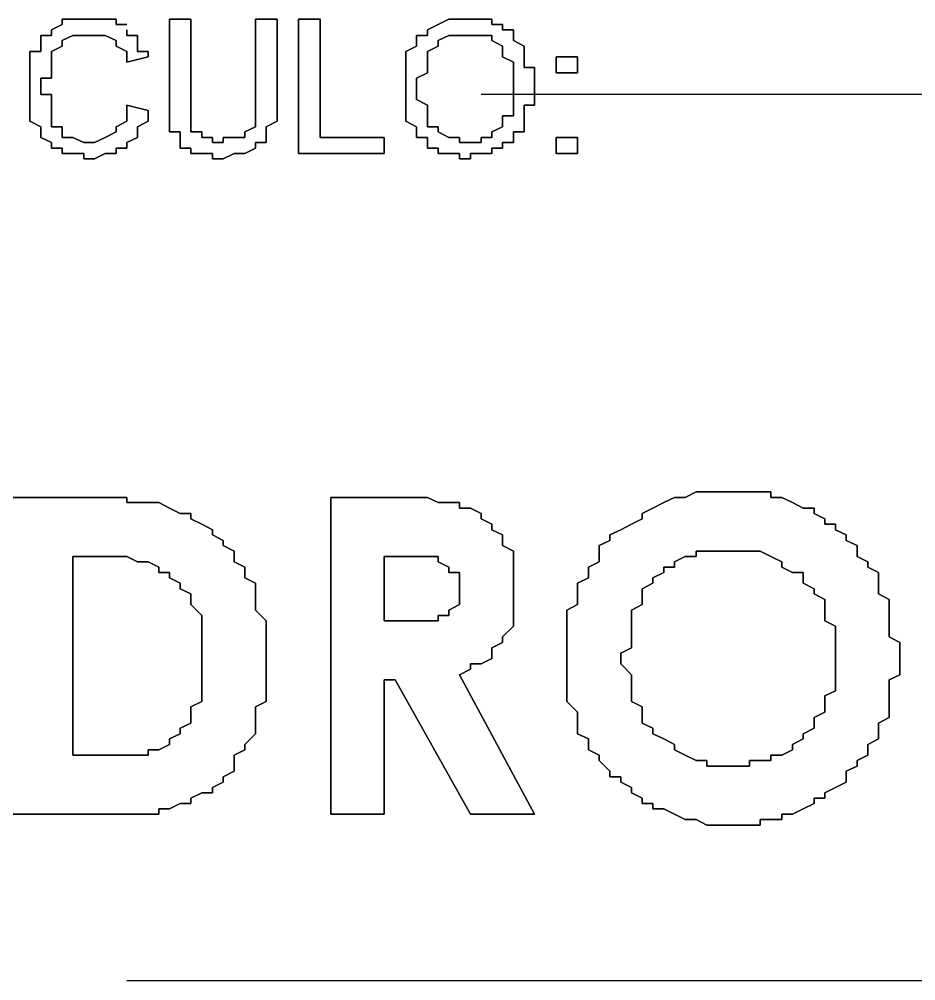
# Model space of a CAD drawing. Header units: metres. Extents: x 2.9 to 42.8, y 1.7 to 28.7.
# Drawn here: x 38.1 to 38.3945, y 4.5826 to 4.8983 of the extents above; entities that cross this region are included whole.
import ezdxf

# ---------------------------------------------------------------- set-up
doc = ezdxf.new("R2010")
doc.units = ezdxf.units.M
doc.layers.add('AMARILLO', color=2, linetype='Continuous')
doc.layers.add('NEGRO', color=7, linetype='Continuous')

msp = doc.modelspace()

# ---------------------------------------------------------------- linework, layer by layer
at = {"layer": 'AMARILLO', "lineweight": -3}
for points in [[(39.557, 4.8736), (38.2517, 4.8736)], [(39.2853, 4.5826), (38.1353, 4.5826)]]:
    msp.add_lwpolyline(points, dxfattribs=at)
at = {"layer": 'NEGRO', "lineweight": -3}
for points in [[(38.1141, 4.8966), (38.1106, 4.8948), (38.1141, 4.8966)], [(38.1176, 4.8983), (38.1141, 4.8983), (38.1176, 4.8983)], [(38.1141, 4.8983), (38.1141, 4.8966), (38.1141, 4.8983)], [(38.1212, 4.8983), (38.1176, 4.8983), (38.1212, 4.8983)], [(38.1247, 4.8983), (38.1212, 4.8983), (38.1247, 4.8983)], [(38.1282, 4.8983), (38.1247, 4.8983), (38.1282, 4.8983)], [(38.1318, 4.8983), (38.1282, 4.8983), (38.1318, 4.8983)], [(38.1318, 4.8966), (38.1318, 4.8983), (38.1318, 4.8966)], [(38.1353, 4.8966), (38.1318, 4.8966), (38.1353, 4.8966)], [(38.1564, 4.8983), (38.1494, 4.8983), (38.1564, 4.8983)], [(38.1494, 4.8983), (38.1494, 4.8719), (38.1494, 4.8983)], [(38.1564, 4.8719), (38.1564, 4.8983), (38.1564, 4.8719)], [(38.1776, 4.8983), (38.1776, 4.8719), (38.1776, 4.8983)], [(38.1847, 4.8983), (38.1776, 4.8983), (38.1847, 4.8983)], [(38.1847, 4.8719), (38.1847, 4.8983), (38.1847, 4.8719)], [(38.1988, 4.8983), (38.1917, 4.8983), (38.1988, 4.8983)], [(38.1917, 4.8983), (38.1917, 4.8542), (38.1917, 4.8983)], [(38.1988, 4.8595), (38.1988, 4.8983), (38.1988, 4.8595)], [(38.2376, 4.8966), (38.2341, 4.8948), (38.2376, 4.8966)], [(38.2411, 4.8983), (38.2376, 4.8966), (38.2411, 4.8983)], [(38.2446, 4.8983), (38.2411, 4.8983), (38.2446, 4.8983)], [(38.2482, 4.8983), (38.2446, 4.8983), (38.2482, 4.8983)], [(38.2517, 4.8983), (38.2482, 4.8983), (38.2517, 4.8983)], [(38.2552, 4.8983), (38.2517, 4.8983), (38.2552, 4.8983)], [(38.2552, 4.8966), (38.2552, 4.8983), (38.2552, 4.8966)], [(38.2587, 4.8966), (38.2552, 4.8966), (38.2587, 4.8966)], [(38.2587, 4.8948), (38.2587, 4.8966), (38.2587, 4.8948)], [(38.1106, 4.8948), (38.1106, 4.893), (38.1106, 4.8948)], [(38.1353, 4.893), (38.1353, 4.8948), (38.1353, 4.893)], [(38.2341, 4.8948), (38.2341, 4.893), (38.2341, 4.8948)], [(38.2623, 4.8948), (38.2587, 4.8948), (38.2623, 4.8948)], [(38.2623, 4.893), (38.2623, 4.8948), (38.2623, 4.893)], [(38.1106, 4.893), (38.1071, 4.893), (38.1106, 4.893)], [(38.1071, 4.893), (38.1071, 4.8913), (38.1071, 4.893)], [(38.1071, 4.8913), (38.1071, 4.8895), (38.1071, 4.8913)], [(38.1141, 4.8913), (38.1176, 4.893), (38.1141, 4.8913)], [(38.1141, 4.8895), (38.1141, 4.8913), (38.1141, 4.8895)], [(38.1176, 4.893), (38.1212, 4.893), (38.1176, 4.893)], [(38.1212, 4.893), (38.1247, 4.893), (38.1212, 4.893)], [(38.1247, 4.893), (38.1282, 4.893), (38.1247, 4.893)], [(38.1282, 4.893), (38.1318, 4.8913), (38.1282, 4.893)], [(38.1318, 4.8913), (38.1318, 4.8895), (38.1318, 4.8913)], [(38.1388, 4.893), (38.1353, 4.893), (38.1388, 4.893)], [(38.1388, 4.8913), (38.1388, 4.893), (38.1388, 4.8913)], [(38.1388, 4.8895), (38.1388, 4.8913), (38.1388, 4.8895)], [(38.2341, 4.893), (38.2305, 4.893), (38.2341, 4.893)], [(38.2305, 4.893), (38.2305, 4.8913), (38.2305, 4.893)], [(38.2305, 4.8913), (38.2305, 4.8895), (38.2305, 4.8913)], [(38.2376, 4.8913), (38.2411, 4.893), (38.2376, 4.8913)], [(38.2376, 4.8895), (38.2376, 4.8913), (38.2376, 4.8895)], [(38.2411, 4.893), (38.2446, 4.893), (38.2411, 4.893)], [(38.2446, 4.893), (38.2482, 4.893), (38.2446, 4.893)], [(38.2482, 4.893), (38.2517, 4.893), (38.2482, 4.893)], [(38.2517, 4.893), (38.2552, 4.893), (38.2517, 4.893)], [(38.2552, 4.893), (38.2552, 4.8913), (38.2552, 4.893)], [(38.2552, 4.8913), (38.2587, 4.8895), (38.2552, 4.8913)], [(38.2623, 4.8913), (38.2623, 4.893), (38.2623, 4.8913)], [(38.2658, 4.8895), (38.2623, 4.8913), (38.2658, 4.8895)], [(38.1071, 4.8877), (38.1035, 4.8877), (38.1071, 4.8877)], [(38.1035, 4.8877), (38.1035, 4.886), (38.1035, 4.8877)], [(38.1071, 4.8895), (38.1071, 4.8877), (38.1071, 4.8895)], [(38.1106, 4.8877), (38.1141, 4.8895), (38.1106, 4.8877)], [(38.1106, 4.886), (38.1106, 4.8877), (38.1106, 4.886)], [(38.1318, 4.8895), (38.1353, 4.8877), (38.1318, 4.8895)], [(38.1353, 4.8877), (38.1353, 4.886), (38.1353, 4.8877)], [(38.1388, 4.8877), (38.1388, 4.8895), (38.1388, 4.8877)], [(38.1423, 4.8877), (38.1388, 4.8877), (38.1423, 4.8877)], [(38.1423, 4.886), (38.1423, 4.8877), (38.1423, 4.886)], [(38.2305, 4.8895), (38.227, 4.8877), (38.2305, 4.8895)], [(38.227, 4.8877), (38.227, 4.886), (38.227, 4.8877)], [(38.2341, 4.8877), (38.2376, 4.8895), (38.2341, 4.8877)], [(38.2341, 4.886), (38.2341, 4.8877), (38.2341, 4.886)], [(38.2587, 4.8895), (38.2587, 4.8877), (38.2587, 4.8895)], [(38.2587, 4.8877), (38.2587, 4.886), (38.2587, 4.8877)], [(38.2658, 4.8877), (38.2658, 4.8895), (38.2658, 4.8877)], [(38.2658, 4.886), (38.2658, 4.8877), (38.2658, 4.886)], [(38.1035, 4.886), (38.1035, 4.8842), (38.1035, 4.886)], [(38.1035, 4.8842), (38.1035, 4.8824), (38.1035, 4.8842)], [(38.1106, 4.8842), (38.1106, 4.886), (38.1106, 4.8842)], [(38.1106, 4.8824), (38.1106, 4.8842), (38.1106, 4.8824)], [(38.1353, 4.886), (38.1353, 4.8842), (38.1353, 4.886)], [(38.1353, 4.8842), (38.1423, 4.886), (38.1353, 4.8842)], [(38.227, 4.886), (38.227, 4.8842), (38.227, 4.886)], [(38.227, 4.8842), (38.227, 4.8824), (38.227, 4.8842)], [(38.2341, 4.8842), (38.2341, 4.886), (38.2341, 4.8842)], [(38.2341, 4.8824), (38.2341, 4.8842), (38.2341, 4.8824)], [(38.2587, 4.886), (38.2623, 4.8842), (38.2587, 4.886)], [(38.2623, 4.8842), (38.2623, 4.8824), (38.2623, 4.8842)], [(38.2658, 4.8842), (38.2658, 4.886), (38.2658, 4.8842)], [(38.2658, 4.8824), (38.2658, 4.8842), (38.2658, 4.8824)], [(38.2834, 4.886), (38.2764, 4.886), (38.2834, 4.886)], [(38.2764, 4.886), (38.2764, 4.8807), (38.2764, 4.886)], [(38.2834, 4.8807), (38.2834, 4.886), (38.2834, 4.8807)], [(38.1035, 4.8824), (38.1035, 4.8807), (38.1035, 4.8824)], [(38.1106, 4.8807), (38.1106, 4.8824), (38.1106, 4.8807)], [(38.227, 4.8824), (38.227, 4.8807), (38.227, 4.8824)], [(38.2341, 4.8807), (38.2341, 4.8824), (38.2341, 4.8807)], [(38.2623, 4.8824), (38.2623, 4.8807), (38.2623, 4.8824)], [(38.2693, 4.8824), (38.2658, 4.8824), (38.2693, 4.8824)], [(38.2693, 4.8807), (38.2693, 4.8824), (38.2693, 4.8807)], [(38.1035, 4.8807), (38.1035, 4.8789), (38.1035, 4.8807)], [(38.1035, 4.8789), (38.1035, 4.8772), (38.1035, 4.8789)], [(38.1071, 4.8772), (38.1071, 4.8789), (38.1071, 4.8772)], [(38.1071, 4.8789), (38.1106, 4.8789), (38.1071, 4.8789)], [(38.1106, 4.8789), (38.1106, 4.8807), (38.1106, 4.8789)], [(38.227, 4.8807), (38.227, 4.8789), (38.227, 4.8807)], [(38.227, 4.8789), (38.227, 4.8772), (38.227, 4.8789)], [(38.2305, 4.8789), (38.2341, 4.8807), (38.2305, 4.8789)], [(38.2305, 4.8772), (38.2305, 4.8789), (38.2305, 4.8772)], [(38.2623, 4.8807), (38.2623, 4.8789), (38.2623, 4.8807)], [(38.2623, 4.8789), (38.2623, 4.8772), (38.2623, 4.8789)], [(38.2693, 4.8789), (38.2693, 4.8807), (38.2693, 4.8789)], [(38.2693, 4.8772), (38.2693, 4.8789), (38.2693, 4.8772)], [(38.2764, 4.8807), (38.2834, 4.8807), (38.2764, 4.8807)], [(38.1035, 4.8772), (38.1035, 4.8754), (38.1035, 4.8772)], [(38.1035, 4.8754), (38.1035, 4.8736), (38.1035, 4.8754)], [(38.1071, 4.8754), (38.1071, 4.8772), (38.1071, 4.8754)], [(38.1071, 4.8736), (38.1071, 4.8754), (38.1071, 4.8736)], [(38.227, 4.8772), (38.227, 4.8754), (38.227, 4.8772)], [(38.227, 4.8754), (38.227, 4.8736), (38.227, 4.8754)], [(38.2305, 4.8754), (38.2305, 4.8772), (38.2305, 4.8754)], [(38.2305, 4.8736), (38.2305, 4.8754), (38.2305, 4.8736)], [(38.2623, 4.8772), (38.2623, 4.8754), (38.2623, 4.8772)], [(38.2623, 4.8754), (38.2623, 4.8736), (38.2623, 4.8754)], [(38.2693, 4.8754), (38.2693, 4.8772), (38.2693, 4.8754)], [(38.2693, 4.8736), (38.2693, 4.8754), (38.2693, 4.8736)], [(38.1035, 4.8736), (38.1035, 4.8719), (38.1035, 4.8736)], [(38.1035, 4.8719), (38.1035, 4.8701), (38.1035, 4.8719)], [(38.1106, 4.8736), (38.1071, 4.8736), (38.1106, 4.8736)], [(38.1106, 4.8719), (38.1106, 4.8736), (38.1106, 4.8719)], [(38.1106, 4.8701), (38.1106, 4.8719), (38.1106, 4.8701)], [(38.1494, 4.8719), (38.1494, 4.8701), (38.1494, 4.8719)], [(38.1564, 4.8701), (38.1564, 4.8719), (38.1564, 4.8701)], [(38.1776, 4.8719), (38.1776, 4.8701), (38.1776, 4.8719)], [(38.1847, 4.8701), (38.1847, 4.8719), (38.1847, 4.8701)], [(38.227, 4.8736), (38.227, 4.8719), (38.227, 4.8736)], [(38.227, 4.8719), (38.227, 4.8701), (38.227, 4.8719)], [(38.2305, 4.8719), (38.2305, 4.8736), (38.2305, 4.8719)], [(38.2341, 4.8701), (38.2305, 4.8719), (38.2341, 4.8701)], [(38.2623, 4.8736), (38.2623, 4.8719), (38.2623, 4.8736)], [(38.2623, 4.8719), (38.2623, 4.8701), (38.2623, 4.8719)], [(38.2693, 4.8719), (38.2693, 4.8736), (38.2693, 4.8719)], [(38.2693, 4.8701), (38.2693, 4.8719), (38.2693, 4.8701)], [(38.1035, 4.8701), (38.1035, 4.8683), (38.1035, 4.8701)], [(38.1035, 4.8683), (38.1035, 4.8666), (38.1035, 4.8683)], [(38.1106, 4.8683), (38.1106, 4.8701), (38.1106, 4.8683)], [(38.1106, 4.8666), (38.1106, 4.8683), (38.1106, 4.8666)], [(38.1353, 4.8701), (38.1353, 4.8683), (38.1353, 4.8701)], [(38.1423, 4.8683), (38.1353, 4.8701), (38.1423, 4.8683)], [(38.1353, 4.8683), (38.1353, 4.8666), (38.1353, 4.8683)], [(38.1423, 4.8666), (38.1423, 4.8683), (38.1423, 4.8666)], [(38.1494, 4.8701), (38.1494, 4.8683), (38.1494, 4.8701)], [(38.1494, 4.8683), (38.1494, 4.8666), (38.1494, 4.8683)], [(38.1564, 4.8683), (38.1564, 4.8701), (38.1564, 4.8683)], [(38.1564, 4.8666), (38.1564, 4.8683), (38.1564, 4.8666)], [(38.1776, 4.8701), (38.1776, 4.8683), (38.1776, 4.8701)], [(38.1776, 4.8683), (38.1776, 4.8666), (38.1776, 4.8683)], [(38.1847, 4.8683), (38.1847, 4.8701), (38.1847, 4.8683)], [(38.1847, 4.8666), (38.1847, 4.8683), (38.1847, 4.8666)], [(38.227, 4.8701), (38.227, 4.8683), (38.227, 4.8701)], [(38.227, 4.8683), (38.227, 4.8666), (38.227, 4.8683)], [(38.2341, 4.8683), (38.2341, 4.8701), (38.2341, 4.8683)], [(38.2341, 4.8666), (38.2341, 4.8683), (38.2341, 4.8666)], [(38.2623, 4.8701), (38.2623, 4.8683), (38.2623, 4.8701)], [(38.2623, 4.8683), (38.2623, 4.8666), (38.2623, 4.8683)], [(38.2658, 4.8683), (38.2658, 4.8701), (38.2658, 4.8683)], [(38.2658, 4.8701), (38.2693, 4.8701), (38.2658, 4.8701)], [(38.2658, 4.8666), (38.2658, 4.8683), (38.2658, 4.8666)], [(38.1035, 4.8666), (38.1035, 4.8648), (38.1035, 4.8666)], [(38.1106, 4.8648), (38.1106, 4.8666), (38.1106, 4.8648)], [(38.1353, 4.8666), (38.1353, 4.8648), (38.1353, 4.8666)], [(38.1423, 4.8648), (38.1423, 4.8666), (38.1423, 4.8648)], [(38.1494, 4.8666), (38.1494, 4.8648), (38.1494, 4.8666)], [(38.1564, 4.8648), (38.1564, 4.8666), (38.1564, 4.8648)], [(38.1776, 4.8666), (38.1776, 4.8648), (38.1776, 4.8666)], [(38.1847, 4.8648), (38.1847, 4.8666), (38.1847, 4.8648)], [(38.227, 4.8666), (38.227, 4.8648), (38.227, 4.8666)], [(38.2341, 4.8648), (38.2341, 4.8666), (38.2341, 4.8648)], [(38.2623, 4.8666), (38.2587, 4.8666), (38.2623, 4.8666)], [(38.2587, 4.8666), (38.2587, 4.8648), (38.2587, 4.8666)], [(38.2658, 4.8648), (38.2658, 4.8666), (38.2658, 4.8648)], [(38.1035, 4.8648), (38.1071, 4.863), (38.1035, 4.8648)], [(38.1071, 4.863), (38.1071, 4.8613), (38.1071, 4.863)], [(38.1106, 4.863), (38.1106, 4.8648), (38.1106, 4.863)], [(38.1141, 4.863), (38.1106, 4.863), (38.1141, 4.863)], [(38.1141, 4.8613), (38.1141, 4.863), (38.1141, 4.8613)], [(38.1353, 4.8648), (38.1318, 4.863), (38.1353, 4.8648)], [(38.1318, 4.863), (38.1318, 4.8613), (38.1318, 4.863)], [(38.1388, 4.863), (38.1423, 4.8648), (38.1388, 4.863)], [(38.1388, 4.8613), (38.1388, 4.863), (38.1388, 4.8613)], [(38.1494, 4.8648), (38.1494, 4.863), (38.1494, 4.8648)], [(38.1494, 4.863), (38.1494, 4.8613), (38.1494, 4.863)], [(38.1564, 4.863), (38.1564, 4.8648), (38.1564, 4.863)], [(38.1564, 4.8613), (38.1564, 4.863), (38.1564, 4.8613)], [(38.1776, 4.863), (38.1741, 4.8613), (38.1776, 4.863)], [(38.1776, 4.8648), (38.1776, 4.863), (38.1776, 4.8648)], [(38.1811, 4.863), (38.1847, 4.8648), (38.1811, 4.863)], [(38.1811, 4.8613), (38.1811, 4.863), (38.1811, 4.8613)], [(38.227, 4.8648), (38.2305, 4.863), (38.227, 4.8648)], [(38.2305, 4.863), (38.2305, 4.8613), (38.2305, 4.863)], [(38.2341, 4.863), (38.2341, 4.8648), (38.2341, 4.863)], [(38.2376, 4.863), (38.2341, 4.863), (38.2376, 4.863)], [(38.2376, 4.8613), (38.2376, 4.863), (38.2376, 4.8613)], [(38.2587, 4.863), (38.2552, 4.8613), (38.2587, 4.863)], [(38.2587, 4.8648), (38.2587, 4.863), (38.2587, 4.8648)], [(38.2658, 4.863), (38.2658, 4.8648), (38.2658, 4.863)], [(38.2658, 4.8613), (38.2658, 4.863), (38.2658, 4.8613)], [(38.1071, 4.8613), (38.1071, 4.8595), (38.1071, 4.8613)], [(38.1071, 4.8595), (38.1106, 4.8578), (38.1071, 4.8595)], [(38.1141, 4.8595), (38.1141, 4.8613), (38.1141, 4.8595)], [(38.1176, 4.8595), (38.1141, 4.8595), (38.1176, 4.8595)], [(38.1212, 4.8578), (38.1176, 4.8595), (38.1212, 4.8578)], [(38.1282, 4.8595), (38.1247, 4.8578), (38.1282, 4.8595)], [(38.1318, 4.8613), (38.1282, 4.8595), (38.1318, 4.8613)], [(38.1353, 4.8578), (38.1388, 4.8595), (38.1353, 4.8578)], [(38.1388, 4.8595), (38.1388, 4.8613), (38.1388, 4.8595)], [(38.1494, 4.8613), (38.1529, 4.8613), (38.1494, 4.8613)], [(38.1529, 4.8613), (38.1529, 4.8595), (38.1529, 4.8613)], [(38.1529, 4.8595), (38.1529, 4.8578), (38.1529, 4.8595)], [(38.16, 4.8613), (38.1564, 4.8613), (38.16, 4.8613)], [(38.16, 4.8595), (38.16, 4.8613), (38.16, 4.8595)], [(38.1635, 4.8595), (38.16, 4.8595), (38.1635, 4.8595)], [(38.1635, 4.8578), (38.1635, 4.8595), (38.1635, 4.8578)], [(38.1706, 4.8595), (38.167, 4.8595), (38.1706, 4.8595)], [(38.167, 4.8595), (38.167, 4.8578), (38.167, 4.8595)], [(38.1741, 4.8595), (38.1706, 4.8595), (38.1741, 4.8595)], [(38.1741, 4.8613), (38.1741, 4.8595), (38.1741, 4.8613)], [(38.1811, 4.8595), (38.1811, 4.8613), (38.1811, 4.8595)], [(38.1811, 4.8578), (38.1811, 4.8595), (38.1811, 4.8578)], [(38.2199, 4.8595), (38.1988, 4.8595), (38.2199, 4.8595)], [(38.2199, 4.8542), (38.2199, 4.8595), (38.2199, 4.8542)], [(38.2305, 4.8613), (38.2305, 4.8595), (38.2305, 4.8613)], [(38.2305, 4.8595), (38.2341, 4.8595), (38.2305, 4.8595)], [(38.2341, 4.8595), (38.2341, 4.8578), (38.2341, 4.8595)], [(38.2411, 4.8595), (38.2376, 4.8613), (38.2411, 4.8595)], [(38.2446, 4.8595), (38.2411, 4.8595), (38.2446, 4.8595)], [(38.2446, 4.8578), (38.2446, 4.8595), (38.2446, 4.8578)], [(38.2552, 4.8595), (38.2517, 4.8595), (38.2552, 4.8595)], [(38.2517, 4.8595), (38.2517, 4.8578), (38.2517, 4.8595)], [(38.2552, 4.8613), (38.2552, 4.8595), (38.2552, 4.8613)], [(38.2623, 4.8595), (38.2623, 4.8613), (38.2623, 4.8595)], [(38.2623, 4.8613), (38.2658, 4.8613), (38.2623, 4.8613)], [(38.2623, 4.8578), (38.2623, 4.8595), (38.2623, 4.8578)], [(38.2834, 4.8595), (38.2764, 4.8595), (38.2834, 4.8595)], [(38.2764, 4.8595), (38.2764, 4.8542), (38.2764, 4.8595)], [(38.2834, 4.8542), (38.2834, 4.8595), (38.2834, 4.8542)], [(38.1106, 4.8578), (38.1106, 4.856), (38.1106, 4.8578)], [(38.1106, 4.856), (38.1141, 4.856), (38.1106, 4.856)], [(38.1141, 4.856), (38.1141, 4.8542), (38.1141, 4.856)], [(38.1247, 4.8578), (38.1212, 4.8578), (38.1247, 4.8578)], [(38.1318, 4.8542), (38.1318, 4.856), (38.1318, 4.8542)], [(38.1318, 4.856), (38.1353, 4.856), (38.1318, 4.856)], [(38.1353, 4.856), (38.1353, 4.8578), (38.1353, 4.856)], [(38.1529, 4.8578), (38.1529, 4.856), (38.1529, 4.8578)], [(38.1529, 4.856), (38.1564, 4.856), (38.1529, 4.856)], [(38.1564, 4.856), (38.1564, 4.8542), (38.1564, 4.856)], [(38.167, 4.8578), (38.1635, 4.8578), (38.167, 4.8578)], [(38.1741, 4.8542), (38.1776, 4.856), (38.1741, 4.8542)], [(38.1776, 4.856), (38.1776, 4.8578), (38.1776, 4.856)], [(38.1776, 4.8578), (38.1811, 4.8578), (38.1776, 4.8578)], [(38.2341, 4.8578), (38.2341, 4.856), (38.2341, 4.8578)], [(38.2341, 4.856), (38.2376, 4.856), (38.2341, 4.856)], [(38.2376, 4.856), (38.2376, 4.8542), (38.2376, 4.856)], [(38.2482, 4.8578), (38.2446, 4.8578), (38.2482, 4.8578)], [(38.2517, 4.8578), (38.2482, 4.8578), (38.2517, 4.8578)], [(38.2552, 4.8542), (38.2552, 4.856), (38.2552, 4.8542)], [(38.2552, 4.856), (38.2587, 4.856), (38.2552, 4.856)], [(38.2587, 4.856), (38.2587, 4.8578), (38.2587, 4.856)], [(38.2587, 4.8578), (38.2623, 4.8578), (38.2587, 4.8578)], [(38.1141, 4.8542), (38.1176, 4.8542), (38.1141, 4.8542)], [(38.1176, 4.8542), (38.1212, 4.8542), (38.1176, 4.8542)], [(38.1212, 4.8542), (38.1212, 4.8525), (38.1212, 4.8542)], [(38.1212, 4.8525), (38.1247, 4.8525), (38.1212, 4.8525)], [(38.1247, 4.8525), (38.1282, 4.8542), (38.1247, 4.8525)], [(38.1282, 4.8542), (38.1318, 4.8542), (38.1282, 4.8542)], [(38.1564, 4.8542), (38.16, 4.8542), (38.1564, 4.8542)], [(38.16, 4.8542), (38.1635, 4.8542), (38.16, 4.8542)], [(38.1635, 4.8542), (38.1635, 4.8525), (38.1635, 4.8542)], [(38.1635, 4.8525), (38.167, 4.8525), (38.1635, 4.8525)], [(38.167, 4.8525), (38.1706, 4.8542), (38.167, 4.8525)], [(38.1706, 4.8542), (38.1741, 4.8542), (38.1706, 4.8542)], [(38.1917, 4.8542), (38.2199, 4.8542), (38.1917, 4.8542)], [(38.2376, 4.8542), (38.2411, 4.8542), (38.2376, 4.8542)], [(38.2411, 4.8542), (38.2446, 4.8542), (38.2411, 4.8542)], [(38.2446, 4.8542), (38.2446, 4.8525), (38.2446, 4.8542)], [(38.2446, 4.8525), (38.2482, 4.8525), (38.2446, 4.8525)], [(38.2482, 4.8525), (38.2482, 4.8542), (38.2482, 4.8525)], [(38.2482, 4.8542), (38.2517, 4.8542), (38.2482, 4.8542)], [(38.2517, 4.8542), (38.2552, 4.8542), (38.2517, 4.8542)], [(38.2764, 4.8542), (38.2834, 4.8542), (38.2764, 4.8542)], [(38.3223, 4.7431), (38.3187, 4.7413), (38.3223, 4.7431)], [(38.3258, 4.7431), (38.3223, 4.7431), (38.3258, 4.7431)], [(38.3293, 4.7431), (38.3258, 4.7431), (38.3293, 4.7431)], [(38.3328, 4.7431), (38.3293, 4.7431), (38.3328, 4.7431)], [(38.3364, 4.7431), (38.3328, 4.7431), (38.3364, 4.7431)], [(38.3399, 4.7431), (38.3364, 4.7431), (38.3399, 4.7431)], [(38.3434, 4.7431), (38.3399, 4.7431), (38.3434, 4.7431)], [(38.3469, 4.7431), (38.3434, 4.7431), (38.3469, 4.7431)], [(38.3469, 4.7413), (38.3469, 4.7431), (38.3469, 4.7413)], [(38.1212, 4.7413), (38.0965, 4.7413), (38.1212, 4.7413)], [(38.1247, 4.7413), (38.1212, 4.7413), (38.1247, 4.7413)], [(38.1282, 4.7413), (38.1247, 4.7413), (38.1282, 4.7413)], [(38.1318, 4.7413), (38.1282, 4.7413), (38.1318, 4.7413)], [(38.1353, 4.7413), (38.1318, 4.7413), (38.1353, 4.7413)], [(38.1353, 4.7396), (38.1353, 4.7413), (38.1353, 4.7396)], [(38.1388, 4.7396), (38.1353, 4.7396), (38.1388, 4.7396)], [(38.1423, 4.7396), (38.1388, 4.7396), (38.1423, 4.7396)], [(38.1459, 4.7396), (38.1423, 4.7396), (38.1459, 4.7396)], [(38.1494, 4.7378), (38.1459, 4.7396), (38.1494, 4.7378)], [(38.2023, 4.7413), (38.2023, 4.6373), (38.2023, 4.7413)], [(38.2235, 4.7413), (38.2023, 4.7413), (38.2235, 4.7413)], [(38.227, 4.7413), (38.2235, 4.7413), (38.227, 4.7413)], [(38.2305, 4.7413), (38.227, 4.7413), (38.2305, 4.7413)], [(38.2341, 4.7413), (38.2305, 4.7413), (38.2341, 4.7413)], [(38.2376, 4.7396), (38.2341, 4.7413), (38.2376, 4.7396)], [(38.2411, 4.7396), (38.2376, 4.7396), (38.2411, 4.7396)], [(38.2446, 4.7396), (38.2411, 4.7396), (38.2446, 4.7396)], [(38.2446, 4.7378), (38.2446, 4.7396), (38.2446, 4.7378)], [(38.3117, 4.7396), (38.3081, 4.7378), (38.3117, 4.7396)], [(38.3152, 4.7413), (38.3117, 4.7396), (38.3152, 4.7413)], [(38.3187, 4.7413), (38.3152, 4.7413), (38.3187, 4.7413)], [(38.3505, 4.7413), (38.3469, 4.7413), (38.3505, 4.7413)], [(38.354, 4.7396), (38.3505, 4.7413), (38.354, 4.7396)], [(38.3575, 4.7378), (38.354, 4.7396), (38.3575, 4.7378)], [(38.1529, 4.736), (38.1494, 4.7378), (38.1529, 4.736)], [(38.1564, 4.736), (38.1529, 4.736), (38.1564, 4.736)], [(38.1564, 4.7343), (38.1564, 4.736), (38.1564, 4.7343)], [(38.2482, 4.7378), (38.2446, 4.7378), (38.2482, 4.7378)], [(38.2517, 4.736), (38.2482, 4.7378), (38.2517, 4.736)], [(38.2517, 4.7343), (38.2517, 4.736), (38.2517, 4.7343)], [(38.3081, 4.7378), (38.3046, 4.736), (38.3081, 4.7378)], [(38.3046, 4.736), (38.3046, 4.7343), (38.3046, 4.736)], [(38.3611, 4.7378), (38.3575, 4.7378), (38.3611, 4.7378)], [(38.3611, 4.736), (38.3611, 4.7378), (38.3611, 4.736)], [(38.3646, 4.7343), (38.3611, 4.736), (38.3646, 4.7343)], [(38.16, 4.7325), (38.1564, 4.7343), (38.16, 4.7325)], [(38.1635, 4.7307), (38.16, 4.7325), (38.1635, 4.7307)], [(38.2552, 4.7325), (38.2517, 4.7343), (38.2552, 4.7325)], [(38.2552, 4.7307), (38.2552, 4.7325), (38.2552, 4.7307)], [(38.3011, 4.7325), (38.2976, 4.7307), (38.3011, 4.7325)], [(38.3046, 4.7343), (38.3011, 4.7325), (38.3046, 4.7343)], [(38.3646, 4.7325), (38.3646, 4.7343), (38.3646, 4.7325)], [(38.3681, 4.7325), (38.3646, 4.7325), (38.3681, 4.7325)], [(38.3681, 4.7307), (38.3681, 4.7325), (38.3681, 4.7307)], [(38.1635, 4.729), (38.1635, 4.7307), (38.1635, 4.729)], [(38.2587, 4.729), (38.2552, 4.7307), (38.2587, 4.729)], [(38.2976, 4.7307), (38.294, 4.729), (38.2976, 4.7307)], [(38.3716, 4.729), (38.3681, 4.7307), (38.3716, 4.729)], [(38.167, 4.7272), (38.1635, 4.729), (38.167, 4.7272)], [(38.167, 4.7255), (38.167, 4.7272), (38.167, 4.7255)], [(38.2587, 4.7272), (38.2587, 4.729), (38.2587, 4.7272)], [(38.2587, 4.7255), (38.2587, 4.7272), (38.2587, 4.7255)], [(38.294, 4.7272), (38.2905, 4.7255), (38.294, 4.7272)], [(38.294, 4.729), (38.294, 4.7272), (38.294, 4.729)], [(38.3716, 4.7272), (38.3716, 4.729), (38.3716, 4.7272)], [(38.3752, 4.7255), (38.3716, 4.7272), (38.3752, 4.7255)], [(38.1706, 4.7237), (38.167, 4.7255), (38.1706, 4.7237)], [(38.1706, 4.7202), (38.1706, 4.7237), (38.1706, 4.7202)], [(38.2623, 4.7237), (38.2587, 4.7255), (38.2623, 4.7237)], [(38.2623, 4.7219), (38.2623, 4.7237), (38.2623, 4.7219)], [(38.2905, 4.7255), (38.2905, 4.7219), (38.2905, 4.7255)], [(38.3223, 4.7219), (38.3223, 4.7237), (38.3223, 4.7219)], [(38.3223, 4.7237), (38.3258, 4.7237), (38.3223, 4.7237)], [(38.3258, 4.7237), (38.3293, 4.7237), (38.3258, 4.7237)], [(38.3293, 4.7237), (38.3328, 4.7237), (38.3293, 4.7237)], [(38.3328, 4.7237), (38.3364, 4.7237), (38.3328, 4.7237)], [(38.3364, 4.7237), (38.3399, 4.7237), (38.3364, 4.7237)], [(38.3399, 4.7237), (38.3434, 4.7237), (38.3399, 4.7237)], [(38.3434, 4.7237), (38.3469, 4.7219), (38.3434, 4.7237)], [(38.3752, 4.7237), (38.3752, 4.7255), (38.3752, 4.7237)], [(38.3752, 4.7219), (38.3752, 4.7237), (38.3752, 4.7219)], [(38.1176, 4.7219), (38.1247, 4.7219), (38.1176, 4.7219)], [(38.1176, 4.6567), (38.1176, 4.7219), (38.1176, 4.6567)], [(38.1247, 4.7219), (38.1282, 4.7219), (38.1247, 4.7219)], [(38.1282, 4.7219), (38.1318, 4.7219), (38.1282, 4.7219)], [(38.1318, 4.7219), (38.1353, 4.7219), (38.1318, 4.7219)], [(38.1353, 4.7219), (38.1388, 4.7202), (38.1353, 4.7219)], [(38.1388, 4.7202), (38.1423, 4.7202), (38.1388, 4.7202)], [(38.1423, 4.7202), (38.1459, 4.7184), (38.1423, 4.7202)], [(38.1741, 4.7184), (38.1706, 4.7202), (38.1741, 4.7184)], [(38.2199, 4.7008), (38.2199, 4.7219), (38.2199, 4.7008)], [(38.2199, 4.7219), (38.227, 4.7219), (38.2199, 4.7219)], [(38.227, 4.7219), (38.2305, 4.7219), (38.227, 4.7219)], [(38.2305, 4.7219), (38.2341, 4.7219), (38.2305, 4.7219)], [(38.2341, 4.7219), (38.2376, 4.7219), (38.2341, 4.7219)], [(38.2376, 4.7219), (38.2376, 4.7202), (38.2376, 4.7219)], [(38.2376, 4.7202), (38.2411, 4.7184), (38.2376, 4.7202)], [(38.2623, 4.7184), (38.2623, 4.7219), (38.2623, 4.7184)], [(38.2905, 4.7202), (38.287, 4.7184), (38.2905, 4.7202)], [(38.2905, 4.7219), (38.2905, 4.7202), (38.2905, 4.7219)], [(38.3152, 4.7202), (38.3187, 4.7219), (38.3152, 4.7202)], [(38.3152, 4.7184), (38.3152, 4.7202), (38.3152, 4.7184)], [(38.3187, 4.7219), (38.3223, 4.7219), (38.3187, 4.7219)], [(38.3469, 4.7219), (38.3505, 4.7202), (38.3469, 4.7219)], [(38.3505, 4.7202), (38.3505, 4.7184), (38.3505, 4.7202)], [(38.3787, 4.7202), (38.3752, 4.7219), (38.3787, 4.7202)], [(38.3787, 4.7184), (38.3787, 4.7202), (38.3787, 4.7184)], [(38.1459, 4.7184), (38.1459, 4.7166), (38.1459, 4.7184)], [(38.1459, 4.7166), (38.1494, 4.7166), (38.1459, 4.7166)], [(38.1494, 4.7166), (38.1494, 4.7149), (38.1494, 4.7166)], [(38.1741, 4.7166), (38.1741, 4.7184), (38.1741, 4.7166)], [(38.1741, 4.7149), (38.1741, 4.7166), (38.1741, 4.7149)], [(38.2411, 4.7184), (38.2411, 4.7166), (38.2411, 4.7184)], [(38.2411, 4.7166), (38.2446, 4.7166), (38.2411, 4.7166)], [(38.2446, 4.7166), (38.2446, 4.7131), (38.2446, 4.7166)], [(38.2623, 4.7166), (38.2623, 4.7184), (38.2623, 4.7166)], [(38.2623, 4.7131), (38.2623, 4.7166), (38.2623, 4.7131)], [(38.287, 4.7184), (38.287, 4.7166), (38.287, 4.7184)], [(38.287, 4.7166), (38.287, 4.7149), (38.287, 4.7166)], [(38.3081, 4.7149), (38.3117, 4.7166), (38.3081, 4.7149)], [(38.3117, 4.7166), (38.3117, 4.7184), (38.3117, 4.7166)], [(38.3117, 4.7184), (38.3152, 4.7184), (38.3117, 4.7184)], [(38.3505, 4.7184), (38.354, 4.7166), (38.3505, 4.7184)], [(38.354, 4.7166), (38.3575, 4.7166), (38.354, 4.7166)], [(38.3575, 4.7166), (38.3575, 4.7149), (38.3575, 4.7166)], [(38.3822, 4.7166), (38.3787, 4.7184), (38.3822, 4.7166)], [(38.3822, 4.7131), (38.3822, 4.7166), (38.3822, 4.7131)], [(38.1494, 4.7149), (38.1529, 4.7131), (38.1494, 4.7149)], [(38.1776, 4.7131), (38.1741, 4.7149), (38.1776, 4.7131)], [(38.287, 4.7149), (38.2834, 4.7131), (38.287, 4.7149)], [(38.3081, 4.7131), (38.3081, 4.7149), (38.3081, 4.7131)], [(38.3575, 4.7149), (38.3575, 4.7131), (38.3575, 4.7149)], [(38.1529, 4.7131), (38.1529, 4.7113), (38.1529, 4.7131)], [(38.1529, 4.7113), (38.1564, 4.7096), (38.1529, 4.7113)], [(38.1776, 4.7113), (38.1776, 4.7131), (38.1776, 4.7113)], [(38.1776, 4.7078), (38.1776, 4.7113), (38.1776, 4.7078)], [(38.2446, 4.7131), (38.2446, 4.7113), (38.2446, 4.7131)], [(38.2446, 4.7113), (38.2446, 4.7078), (38.2446, 4.7113)], [(38.2623, 4.7113), (38.2623, 4.7131), (38.2623, 4.7113)], [(38.2623, 4.7078), (38.2623, 4.7113), (38.2623, 4.7078)], [(38.2834, 4.7131), (38.2834, 4.7113), (38.2834, 4.7131)], [(38.2834, 4.7113), (38.2834, 4.7078), (38.2834, 4.7113)], [(38.3046, 4.7113), (38.3081, 4.7131), (38.3046, 4.7113)], [(38.3046, 4.7078), (38.3046, 4.7113), (38.3046, 4.7078)], [(38.3575, 4.7131), (38.3611, 4.7113), (38.3575, 4.7131)], [(38.3611, 4.7113), (38.3611, 4.7096), (38.3611, 4.7113)], [(38.3822, 4.7113), (38.3822, 4.7131), (38.3822, 4.7113)], [(38.3822, 4.7096), (38.3822, 4.7113), (38.3822, 4.7096)], [(38.1564, 4.7096), (38.1564, 4.7078), (38.1564, 4.7096)], [(38.1564, 4.7078), (38.1564, 4.7061), (38.1564, 4.7078)], [(38.1776, 4.7061), (38.1776, 4.7078), (38.1776, 4.7061)], [(38.2446, 4.7078), (38.2446, 4.7061), (38.2446, 4.7078)], [(38.2623, 4.7061), (38.2623, 4.7078), (38.2623, 4.7061)], [(38.2834, 4.7078), (38.2834, 4.7061), (38.2834, 4.7078)], [(38.3046, 4.7061), (38.3046, 4.7078), (38.3046, 4.7061)], [(38.3611, 4.7096), (38.3646, 4.7078), (38.3611, 4.7096)], [(38.3646, 4.7078), (38.3646, 4.7061), (38.3646, 4.7078)], [(38.3857, 4.7078), (38.3822, 4.7096), (38.3857, 4.7078)], [(38.3857, 4.7043), (38.3857, 4.7078), (38.3857, 4.7043)], [(38.1564, 4.7061), (38.16, 4.7025), (38.1564, 4.7061)], [(38.1776, 4.7043), (38.1776, 4.7061), (38.1776, 4.7043)], [(38.1811, 4.7008), (38.1776, 4.7043), (38.1811, 4.7008)], [(38.2446, 4.7061), (38.2411, 4.7043), (38.2446, 4.7061)], [(38.2411, 4.7043), (38.2411, 4.7025), (38.2411, 4.7043)], [(38.2623, 4.7025), (38.2623, 4.7061), (38.2623, 4.7025)], [(38.2834, 4.7061), (38.2799, 4.7043), (38.2834, 4.7061)], [(38.2799, 4.7043), (38.2799, 4.7008), (38.2799, 4.7043)], [(38.3011, 4.7043), (38.3046, 4.7061), (38.3011, 4.7043)], [(38.3011, 4.7025), (38.3011, 4.7043), (38.3011, 4.7025)], [(38.3646, 4.7061), (38.3646, 4.7025), (38.3646, 4.7061)], [(38.3857, 4.7025), (38.3857, 4.7043), (38.3857, 4.7025)], [(38.16, 4.7025), (38.16, 4.7008), (38.16, 4.7025)], [(38.16, 4.7008), (38.16, 4.699), (38.16, 4.7008)], [(38.1811, 4.699), (38.1811, 4.7008), (38.1811, 4.699)], [(38.227, 4.7008), (38.2199, 4.7008), (38.227, 4.7008)], [(38.2305, 4.7008), (38.227, 4.7008), (38.2305, 4.7008)], [(38.2341, 4.7008), (38.2305, 4.7008), (38.2341, 4.7008)], [(38.2376, 4.7008), (38.2341, 4.7008), (38.2376, 4.7008)], [(38.2411, 4.7025), (38.2376, 4.7025), (38.2411, 4.7025)], [(38.2376, 4.7025), (38.2376, 4.7008), (38.2376, 4.7025)], [(38.2623, 4.7008), (38.2623, 4.7025), (38.2623, 4.7008)], [(38.2623, 4.699), (38.2623, 4.7008), (38.2623, 4.699)], [(38.2799, 4.7008), (38.2799, 4.699), (38.2799, 4.7008)], [(38.3011, 4.699), (38.3011, 4.7025), (38.3011, 4.699)], [(38.3646, 4.7025), (38.3646, 4.7008), (38.3646, 4.7025)], [(38.3646, 4.7008), (38.3681, 4.699), (38.3646, 4.7008)], [(38.3857, 4.7008), (38.3857, 4.7025), (38.3857, 4.7008)], [(38.3857, 4.6972), (38.3857, 4.7008), (38.3857, 4.6972)], [(38.16, 4.699), (38.16, 4.6955), (38.16, 4.699)], [(38.1811, 4.6972), (38.1811, 4.699), (38.1811, 4.6972)], [(38.2587, 4.6955), (38.2623, 4.699), (38.2587, 4.6955)], [(38.2799, 4.699), (38.2799, 4.6972), (38.2799, 4.699)], [(38.3011, 4.6972), (38.3011, 4.699), (38.3011, 4.6972)], [(38.3681, 4.699), (38.3681, 4.6955), (38.3681, 4.699)], [(38.16, 4.6955), (38.16, 4.6937), (38.16, 4.6955)], [(38.1811, 4.6937), (38.1811, 4.6972), (38.1811, 4.6937)], [(38.2587, 4.6937), (38.2587, 4.6955), (38.2587, 4.6937)], [(38.2799, 4.6972), (38.2799, 4.6937), (38.2799, 4.6972)], [(38.3011, 4.6955), (38.3011, 4.6972), (38.3011, 4.6955)], [(38.3011, 4.6919), (38.3011, 4.6955), (38.3011, 4.6919)], [(38.3681, 4.6955), (38.3681, 4.6937), (38.3681, 4.6955)], [(38.3857, 4.6955), (38.3857, 4.6972), (38.3857, 4.6955)], [(38.3893, 4.6937), (38.3857, 4.6955), (38.3893, 4.6937)], [(38.16, 4.6937), (38.16, 4.6902), (38.16, 4.6937)], [(38.1811, 4.6919), (38.1811, 4.6937), (38.1811, 4.6919)], [(38.1811, 4.6884), (38.1811, 4.6919), (38.1811, 4.6884)], [(38.2552, 4.6919), (38.2587, 4.6937), (38.2552, 4.6919)], [(38.2552, 4.6902), (38.2552, 4.6919), (38.2552, 4.6902)], [(38.2799, 4.6937), (38.2799, 4.6919), (38.2799, 4.6937)], [(38.2799, 4.6919), (38.2799, 4.6884), (38.2799, 4.6919)], [(38.2976, 4.6902), (38.3011, 4.6919), (38.2976, 4.6902)], [(38.3681, 4.6937), (38.3681, 4.6919), (38.3681, 4.6937)], [(38.3681, 4.6919), (38.3681, 4.6884), (38.3681, 4.6919)], [(38.3893, 4.6902), (38.3893, 4.6937), (38.3893, 4.6902)], [(38.16, 4.6902), (38.16, 4.6884), (38.16, 4.6902)], [(38.16, 4.6884), (38.16, 4.6867), (38.16, 4.6884)], [(38.1811, 4.6867), (38.1811, 4.6884), (38.1811, 4.6867)], [(38.2517, 4.6867), (38.2552, 4.6884), (38.2517, 4.6867)], [(38.2552, 4.6884), (38.2552, 4.6902), (38.2552, 4.6884)], [(38.2799, 4.6884), (38.2799, 4.6849), (38.2799, 4.6884)], [(38.2976, 4.6884), (38.2976, 4.6902), (38.2976, 4.6884)], [(38.2976, 4.6867), (38.2976, 4.6884), (38.2976, 4.6867)], [(38.3681, 4.6884), (38.3681, 4.6849), (38.3681, 4.6884)], [(38.3893, 4.6884), (38.3893, 4.6902), (38.3893, 4.6884)], [(38.3893, 4.6867), (38.3893, 4.6884), (38.3893, 4.6867)], [(38.16, 4.6867), (38.16, 4.6831), (38.16, 4.6867)], [(38.1811, 4.6849), (38.1811, 4.6867), (38.1811, 4.6849)], [(38.2482, 4.6849), (38.2482, 4.6867), (38.2482, 4.6849)], [(38.2482, 4.6867), (38.2517, 4.6867), (38.2482, 4.6867)], [(38.3011, 4.6831), (38.2976, 4.6867), (38.3011, 4.6831)], [(38.3893, 4.6831), (38.3893, 4.6867), (38.3893, 4.6831)], [(38.16, 4.6831), (38.16, 4.6814), (38.16, 4.6831)], [(38.1811, 4.6814), (38.1811, 4.6849), (38.1811, 4.6814)], [(38.2446, 4.6831), (38.2482, 4.6849), (38.2446, 4.6831)], [(38.2693, 4.6373), (38.2446, 4.6831), (38.2693, 4.6373)], [(38.2799, 4.6849), (38.2799, 4.6831), (38.2799, 4.6849)], [(38.2799, 4.6831), (38.2799, 4.6814), (38.2799, 4.6831)], [(38.3011, 4.6814), (38.3011, 4.6831), (38.3011, 4.6814)], [(38.3681, 4.6849), (38.3681, 4.6831), (38.3681, 4.6849)], [(38.3681, 4.6831), (38.3681, 4.6796), (38.3681, 4.6831)], [(38.3857, 4.6814), (38.3893, 4.6831), (38.3857, 4.6814)], [(38.16, 4.6814), (38.16, 4.6778), (38.16, 4.6814)], [(38.1811, 4.6796), (38.1811, 4.6814), (38.1811, 4.6796)], [(38.1811, 4.6778), (38.1811, 4.6796), (38.1811, 4.6778)], [(38.2199, 4.6373), (38.2199, 4.6814), (38.2199, 4.6373)], [(38.2199, 4.6814), (38.2235, 4.6814), (38.2199, 4.6814)], [(38.2235, 4.6814), (38.2482, 4.6373), (38.2235, 4.6814)], [(38.2799, 4.6814), (38.2799, 4.6778), (38.2799, 4.6814)], [(38.3011, 4.6778), (38.3011, 4.6814), (38.3011, 4.6778)], [(38.3681, 4.6796), (38.3681, 4.6778), (38.3681, 4.6796)], [(38.3857, 4.6778), (38.3857, 4.6814), (38.3857, 4.6778)], [(38.16, 4.6778), (38.16, 4.6761), (38.16, 4.6778)], [(38.16, 4.6761), (38.16, 4.6743), (38.16, 4.6761)], [(38.1811, 4.6743), (38.1811, 4.6778), (38.1811, 4.6743)], [(38.2799, 4.6778), (38.2799, 4.6761), (38.2799, 4.6778)], [(38.2799, 4.6761), (38.2799, 4.6743), (38.2799, 4.6761)], [(38.3011, 4.6761), (38.3011, 4.6778), (38.3011, 4.6761)], [(38.3011, 4.6743), (38.3011, 4.6761), (38.3011, 4.6743)], [(38.3681, 4.6778), (38.3646, 4.6761), (38.3681, 4.6778)], [(38.3646, 4.6761), (38.3646, 4.6743), (38.3646, 4.6761)], [(38.3857, 4.6761), (38.3857, 4.6778), (38.3857, 4.6761)], [(38.3857, 4.6743), (38.3857, 4.6761), (38.3857, 4.6743)], [(38.16, 4.6743), (38.1564, 4.6725), (38.16, 4.6743)], [(38.1564, 4.6725), (38.1564, 4.669), (38.1564, 4.6725)], [(38.1776, 4.6725), (38.1811, 4.6743), (38.1776, 4.6725)], [(38.1776, 4.6708), (38.1776, 4.6725), (38.1776, 4.6708)], [(38.2799, 4.6743), (38.2834, 4.6708), (38.2799, 4.6743)], [(38.3046, 4.6725), (38.3011, 4.6743), (38.3046, 4.6725)], [(38.3046, 4.669), (38.3046, 4.6725), (38.3046, 4.669)], [(38.3646, 4.6743), (38.3646, 4.6708), (38.3646, 4.6743)], [(38.3857, 4.6708), (38.3857, 4.6743), (38.3857, 4.6708)], [(38.1776, 4.6672), (38.1776, 4.6708), (38.1776, 4.6672)], [(38.2834, 4.6708), (38.2834, 4.669), (38.2834, 4.6708)], [(38.3646, 4.6708), (38.3611, 4.669), (38.3646, 4.6708)], [(38.3857, 4.669), (38.3857, 4.6708), (38.3857, 4.669)], [(38.1564, 4.6672), (38.1529, 4.6655), (38.1564, 4.6672)], [(38.1564, 4.669), (38.1564, 4.6672), (38.1564, 4.669)], [(38.1776, 4.6655), (38.1776, 4.6672), (38.1776, 4.6655)], [(38.2834, 4.669), (38.2834, 4.6672), (38.2834, 4.669)], [(38.2834, 4.6672), (38.2834, 4.6637), (38.2834, 4.6672)], [(38.3046, 4.6672), (38.3046, 4.669), (38.3046, 4.6672)], [(38.3081, 4.6655), (38.3046, 4.6672), (38.3081, 4.6655)], [(38.3611, 4.669), (38.3611, 4.6672), (38.3611, 4.669)], [(38.3611, 4.6672), (38.3611, 4.6655), (38.3611, 4.6672)], [(38.3822, 4.6672), (38.3857, 4.669), (38.3822, 4.6672)], [(38.3822, 4.6655), (38.3822, 4.6672), (38.3822, 4.6655)], [(38.1529, 4.6637), (38.1494, 4.662), (38.1529, 4.6637)], [(38.1529, 4.6655), (38.1529, 4.6637), (38.1529, 4.6655)], [(38.1741, 4.6602), (38.1776, 4.6637), (38.1741, 4.6602)], [(38.1776, 4.6637), (38.1776, 4.6655), (38.1776, 4.6637)], [(38.2834, 4.6637), (38.287, 4.662), (38.2834, 4.6637)], [(38.3081, 4.6637), (38.3081, 4.6655), (38.3081, 4.6637)], [(38.3117, 4.662), (38.3081, 4.6637), (38.3117, 4.662)], [(38.3611, 4.6655), (38.3575, 4.6637), (38.3611, 4.6655)], [(38.3575, 4.6637), (38.3575, 4.662), (38.3575, 4.6637)], [(38.3822, 4.662), (38.3822, 4.6655), (38.3822, 4.662)], [(38.1494, 4.6602), (38.1459, 4.6584), (38.1494, 4.6602)], [(38.1494, 4.662), (38.1494, 4.6602), (38.1494, 4.662)], [(38.1741, 4.6584), (38.1741, 4.6602), (38.1741, 4.6584)], [(38.287, 4.662), (38.287, 4.6602), (38.287, 4.662)], [(38.287, 4.6602), (38.287, 4.6584), (38.287, 4.6602)], [(38.3152, 4.6602), (38.3117, 4.662), (38.3152, 4.6602)], [(38.3152, 4.6584), (38.3152, 4.6602), (38.3152, 4.6584)], [(38.3575, 4.662), (38.354, 4.6602), (38.3575, 4.662)], [(38.354, 4.6602), (38.354, 4.6584), (38.354, 4.6602)], [(38.3787, 4.6602), (38.3822, 4.662), (38.3787, 4.6602)], [(38.3787, 4.6584), (38.3787, 4.6602), (38.3787, 4.6584)], [(38.1282, 4.6567), (38.1176, 4.6567), (38.1282, 4.6567)], [(38.1318, 4.6567), (38.1282, 4.6567), (38.1318, 4.6567)], [(38.1353, 4.6567), (38.1318, 4.6567), (38.1353, 4.6567)], [(38.1388, 4.6567), (38.1353, 4.6567), (38.1388, 4.6567)], [(38.1423, 4.6567), (38.1388, 4.6567), (38.1423, 4.6567)], [(38.1459, 4.6584), (38.1423, 4.6584), (38.1459, 4.6584)], [(38.1423, 4.6584), (38.1423, 4.6567), (38.1423, 4.6584)], [(38.1706, 4.6567), (38.1741, 4.6584), (38.1706, 4.6567)], [(38.1706, 4.6549), (38.1706, 4.6567), (38.1706, 4.6549)], [(38.287, 4.6584), (38.2905, 4.6567), (38.287, 4.6584)], [(38.2905, 4.6567), (38.2905, 4.6549), (38.2905, 4.6567)], [(38.3187, 4.6567), (38.3152, 4.6584), (38.3187, 4.6567)], [(38.3223, 4.6549), (38.3187, 4.6567), (38.3223, 4.6549)], [(38.3505, 4.6567), (38.3469, 4.6567), (38.3505, 4.6567)], [(38.3469, 4.6567), (38.3469, 4.6549), (38.3469, 4.6567)], [(38.354, 4.6584), (38.3505, 4.6567), (38.354, 4.6584)], [(38.3752, 4.6549), (38.3787, 4.6567), (38.3752, 4.6549)], [(38.3787, 4.6567), (38.3787, 4.6584), (38.3787, 4.6567)], [(38.1706, 4.6514), (38.1706, 4.6549), (38.1706, 4.6514)], [(38.2905, 4.6549), (38.294, 4.6514), (38.2905, 4.6549)], [(38.3258, 4.6549), (38.3223, 4.6549), (38.3258, 4.6549)], [(38.3258, 4.6531), (38.3258, 4.6549), (38.3258, 4.6531)], [(38.3434, 4.6549), (38.3399, 4.6549), (38.3434, 4.6549)], [(38.3399, 4.6549), (38.3399, 4.6531), (38.3399, 4.6549)], [(38.3469, 4.6549), (38.3434, 4.6549), (38.3469, 4.6549)], [(38.3752, 4.6531), (38.3752, 4.6549), (38.3752, 4.6531)], [(38.167, 4.6496), (38.1706, 4.6514), (38.167, 4.6496)], [(38.294, 4.6514), (38.294, 4.6496), (38.294, 4.6514)], [(38.3293, 4.6531), (38.3258, 4.6531), (38.3293, 4.6531)], [(38.3328, 4.6531), (38.3293, 4.6531), (38.3328, 4.6531)], [(38.3364, 4.6531), (38.3328, 4.6531), (38.3364, 4.6531)], [(38.3399, 4.6531), (38.3364, 4.6531), (38.3399, 4.6531)], [(38.3716, 4.6514), (38.3752, 4.6531), (38.3716, 4.6514)], [(38.3716, 4.6496), (38.3716, 4.6514), (38.3716, 4.6496)], [(38.1635, 4.6461), (38.167, 4.6478), (38.1635, 4.6461)], [(38.167, 4.6478), (38.167, 4.6496), (38.167, 4.6478)], [(38.294, 4.6496), (38.2976, 4.6496), (38.294, 4.6496)], [(38.2976, 4.6496), (38.2976, 4.6478), (38.2976, 4.6496)], [(38.2976, 4.6478), (38.3011, 4.6461), (38.2976, 4.6478)], [(38.3681, 4.6461), (38.3716, 4.6478), (38.3681, 4.6461)], [(38.3716, 4.6478), (38.3716, 4.6496), (38.3716, 4.6478)], [(38.1564, 4.6426), (38.16, 4.6443), (38.1564, 4.6426)], [(38.16, 4.6443), (38.1635, 4.6443), (38.16, 4.6443)], [(38.1635, 4.6443), (38.1635, 4.6461), (38.1635, 4.6443)], [(38.3011, 4.6461), (38.3011, 4.6443), (38.3011, 4.6461)], [(38.3011, 4.6443), (38.3046, 4.6426), (38.3011, 4.6443)], [(38.3646, 4.6443), (38.3681, 4.6461), (38.3646, 4.6443)], [(38.3646, 4.6426), (38.3646, 4.6443), (38.3646, 4.6426)], [(38.1494, 4.639), (38.1529, 4.6408), (38.1494, 4.639)], [(38.1529, 4.6408), (38.1564, 4.6408), (38.1529, 4.6408)], [(38.1564, 4.6408), (38.1564, 4.6426), (38.1564, 4.6408)], [(38.3046, 4.6426), (38.3046, 4.6408), (38.3046, 4.6426)], [(38.3046, 4.6408), (38.3081, 4.6408), (38.3046, 4.6408)], [(38.3081, 4.6408), (38.3081, 4.639), (38.3081, 4.6408)], [(38.3575, 4.639), (38.3611, 4.6408), (38.3575, 4.639)], [(38.3611, 4.6408), (38.3611, 4.6426), (38.3611, 4.6408)], [(38.3611, 4.6426), (38.3646, 4.6426), (38.3611, 4.6426)], [(38.1459, 4.6373), (38.1459, 4.639), (38.1459, 4.6373)], [(38.1459, 4.639), (38.1494, 4.639), (38.1459, 4.639)], [(38.3081, 4.639), (38.3117, 4.639), (38.3081, 4.639)], [(38.3117, 4.639), (38.3152, 4.6373), (38.3117, 4.639)], [(38.354, 4.6373), (38.3575, 4.639), (38.354, 4.6373)], [(38.0965, 4.6373), (38.1212, 4.6373), (38.0965, 4.6373)], [(38.1212, 4.6373), (38.1247, 4.6373), (38.1212, 4.6373)], [(38.1247, 4.6373), (38.1282, 4.6373), (38.1247, 4.6373)], [(38.1282, 4.6373), (38.1318, 4.6373), (38.1282, 4.6373)], [(38.1318, 4.6373), (38.1353, 4.6373), (38.1318, 4.6373)], [(38.1353, 4.6373), (38.1388, 4.6373), (38.1353, 4.6373)], [(38.1388, 4.6373), (38.1423, 4.6373), (38.1388, 4.6373)], [(38.1423, 4.6373), (38.1459, 4.6373), (38.1423, 4.6373)], [(38.2023, 4.6373), (38.2199, 4.6373), (38.2023, 4.6373)], [(38.2482, 4.6373), (38.2693, 4.6373), (38.2482, 4.6373)], [(38.3152, 4.6373), (38.3187, 4.6355), (38.3152, 4.6373)], [(38.3187, 4.6355), (38.3223, 4.6355), (38.3187, 4.6355)], [(38.3223, 4.6355), (38.3258, 4.6337), (38.3223, 4.6355)], [(38.3434, 4.6337), (38.3434, 4.6355), (38.3434, 4.6337)], [(38.3434, 4.6355), (38.3469, 4.6355), (38.3434, 4.6355)], [(38.3469, 4.6355), (38.3505, 4.6355), (38.3469, 4.6355)], [(38.3505, 4.6355), (38.3505, 4.6373), (38.3505, 4.6355)], [(38.3505, 4.6373), (38.354, 4.6373), (38.3505, 4.6373)], [(38.3258, 4.6337), (38.3293, 4.6337), (38.3258, 4.6337)], [(38.3293, 4.6337), (38.3328, 4.6337), (38.3293, 4.6337)], [(38.3328, 4.6337), (38.3364, 4.6337), (38.3328, 4.6337)], [(38.3364, 4.6337), (38.3399, 4.6337), (38.3364, 4.6337)], [(38.3399, 4.6337), (38.3434, 4.6337), (38.3399, 4.6337)]]:
    msp.add_lwpolyline(points, dxfattribs=at)

doc.saveas('drawing.dxf')
